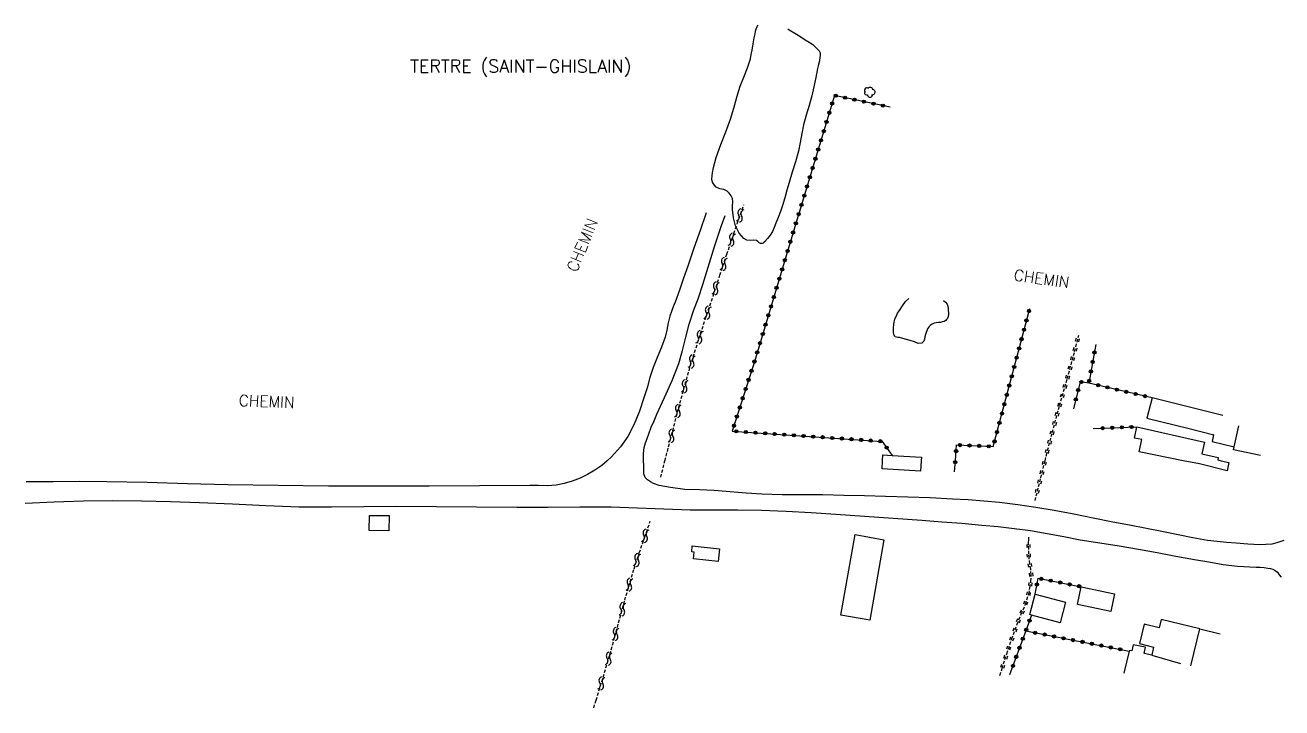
# Model space of a CAD drawing. Header units: millimetres. Extents: x 108000 to 109000, y 127000 to 127777.
# Drawn here: x 108386.2 to 108582, y 127136.5 to 127242.9 of the extents above; entities that cross this region are included whole.
import ezdxf
from ezdxf.enums import TextEntityAlignment as Align

# ---------------------------------------------------------------- set-up
doc = ezdxf.new("R2010")
doc.units = ezdxf.units.MM
doc.linetypes.add('DASHED', pattern=[0.75, 0.5, -0.25])
doc.layers.get('0').update_dxf_attribs({"linetype": 'CONTINUOUS'})
for name, color, linetype in [('W0071', 7, 'CONTINUOUS'), ('W0101', 7, 'CONTINUOUS'), ('W0104', 1, 'CONTINUOUS'), ('W0220', 5, 'DASHED'), ('W0300', 7, 'CONTINUOUS'), ('W0323', 7, 'CONTINUOUS'), ('W0501', 5, 'DASHED'), ('W0515', 5, 'CONTINUOUS'), ('W0980', 7, 'CONTINUOUS'), ('W0989', 7, 'CONTINUOUS')]:
    doc.layers.add(name, color=color, linetype=linetype)
doc.styles.get("Standard").update_dxf_attribs({"font": 'romans.shx', "width": 0.85})

# ---------------------------------------------------------------- blocks, each defined once
blk = doc.blocks.new('T300')
for p, q in [((-0.8, 0.51), (-0.86, 0.34)), ((-0.86, 0.34), (-0.86, 0.17)), ((-0.86, 0.17), (-0.74, 0.06)), ((-0.69, 0.63), (-0.8, 0.51)), ((-0.8, -0.06), (-0.74, 0.06)), ((-0.74, 0.06), (-0.69, 0.11)), ((-0.57, 0.69), (-0.69, 0.63)), ((-0.46, 0.69), (-0.57, 0.69)), ((-0.29, 0.63), (-0.46, 0.69)), ((-0.29, 0.63), (-0.17, 0.74)), ((-0.23, 0.57), (-0.29, 0.63)), ((-0.17, 0.74), (-0.06, 0.8)), ((-0.06, 0.8), (0.06, 0.8)), ((0.06, 0.8), (0.23, 0.74)), ((0.23, 0.74), (0.34, 0.63)), ((0.34, 0.63), (0.4, 0.51)), ((0.46, 0.46), (0.34, 0.46)), ((0.4, 0.51), (0.4, 0.46)), ((0.57, 0.4), (0.46, 0.46)), ((0.57, 0.4), (0.69, 0.29)), ((0.69, 0.29), (0.74, 0.17)), ((0.74, 0.06), (0.69, -0.17)), ((0.74, 0.17), (0.74, 0.06)), ((-0.8, -0.17), (-0.8, -0.06)), ((-0.8, -0.23), (-0.8, -0.17)), ((-0.74, -0.34), (-0.8, -0.23)), ((-0.69, -0.4), (-0.74, -0.34)), ((-0.51, -0.46), (-0.69, -0.4)), ((-0.4, -0.46), (-0.51, -0.46)), ((-0.4, -0.46), (-0.34, -0.46)), ((-0.34, -0.46), (-0.34, -0.4)), ((-0.34, -0.51), (-0.34, -0.46)), ((-0.29, -0.63), (-0.34, -0.51)), ((-0.17, -0.74), (-0.29, -0.63)), ((-0.06, -0.8), (-0.17, -0.74)), ((0.06, -0.8), (-0.06, -0.8)), ((0.17, -0.74), (0.06, -0.8)), ((0.23, -0.69), (0.17, -0.74)), ((0.29, -0.46), (0.23, -0.46)), ((0.29, -0.63), (0.23, -0.69)), ((0.46, -0.4), (0.29, -0.46)), ((0.34, -0.51), (0.29, -0.63)), ((0.34, -0.51), (0.34, -0.46)), ((0.57, -0.34), (0.46, -0.4)), ((0.63, -0.29), (0.57, -0.34)), ((0.69, -0.17), (0.63, -0.29))]:
    blk.add_line(p, q)
blk = doc.blocks.new('t220o')
at = {"color": 0, "linetype": 'Continuous'}
for p, q in [((-0.25, 0.25), (0.25, 0.25)), ((-0.25, -0.25), (0.25, -0.25))]:
    blk.add_line(p, q, dxfattribs=at)
blk = doc.blocks.new('t323o')
at = {"color": 0, "linetype": 'Continuous'}
for radius in [0.25, 0.15]:
    blk.add_circle((0, 0), radius, dxfattribs=at)
blk = doc.blocks.new('t500o')
at = {"color": 0, "linetype": 'Continuous'}
for centre, start, end in [((-0.5, 0.625), 216.8699, 323.1301), ((0.5, -0.125), 36.8699, 143.1301), ((0.5, -0.625), 36.8699, 143.1301), ((-0.5, 0.125), 216.8699, 323.1301)]:
    blk.add_arc(centre, 0.625, start, end, dxfattribs=at)

msp = doc.modelspace()

# ---------------------------------------------------------------- linework, layer by layer
at = {"layer": 'W0071'}
for points in [[(108492.31, 127213.66), (108491.37, 127210.88), (108490.43, 127208.11), (108489.48, 127205.34), (108488.82, 127203.46), (108488.16, 127201.58), (108487.48, 127199.71), (108487.21, 127198.99), (108486.93, 127198.28), (108486.68, 127197.55), (108486.42, 127196.47), (108486.21, 127195.37), (108485.96, 127194.28), (108485.38, 127192.68), (108484.7, 127191.11), (108484.06, 127189.53), (108483.57, 127187.96), (108483.13, 127186.36), (108482.64, 127184.79), (108481.93, 127182.73), (108481.13, 127180.69), (108480.13, 127178.79), (108478.96, 127177.14), (108477.6, 127175.61), (108476.91, 127175)], [(108482.58, 127175), (108482.57, 127175.18), (108482.57, 127176.13), (108482.67, 127177.07), (108482.86, 127177.79), (108483.11, 127178.49), (108483.37, 127179.19), (108483.78, 127180.22), (108484.22, 127181.24), (108484.66, 127182.26), (108485.84, 127184.88), (108487.02, 127187.49), (108488.06, 127190.15), (108488.64, 127192.18), (108489.14, 127194.24), (108489.69, 127196.28), (108490.37, 127198.35), (108491.11, 127200.4), (108491.82, 127202.46), (108492.45, 127204.48), (108493.07, 127206.52), (108493.7, 127208.54), (108494.22, 127210.1), (108494.74, 127211.65), (108495.27, 127213.2)], [(108476.91, 127175), (108476.08, 127174.27), (108475, 127173.51), (108473.86, 127172.84), (108472.67, 127172.27), (108471.46, 127171.8), (108470.2, 127171.43), (108468.93, 127171.18), (108467.58, 127171.09), (108466.21, 127171.12), (108464.84, 127171.15), (108457.01, 127171.1), (108449.17, 127171.05), (108441.34, 127171.04), (108433.49, 127171.06), (108425.64, 127171.12), (108417.79, 127171.23), (108411.51, 127171.39), (108405.22, 127171.59), (108398.94, 127171.72), (108394.74, 127171.74), (108390.55, 127171.73), (108386.35, 127171.72)], [(108582.36, 127162.56), (108581.42, 127162.25), (108581.28, 127162.22), (108580.46, 127162.02), (108578.63, 127161.88), (108576.76, 127161.98), (108574.9, 127162.14), (108573.42, 127162.25), (108571.94, 127162.39), (108570.46, 127162.57), (108568.16, 127162.96), (108565.88, 127163.45), (108563.59, 127163.93), (108560.95, 127164.44), (108558.32, 127164.94), (108555.68, 127165.44), (108552.64, 127166.05), (108549.61, 127166.66), (108546.56, 127167.22), (108543.72, 127167.7), (108540.87, 127168.13), (108538.02, 127168.49), (108535.58, 127168.71), (108533.14, 127168.88), (108530.69, 127169.02), (108527.22, 127169.2), (108523.74, 127169.33), (108520.27, 127169.44), (108517.01, 127169.53), (108513.76, 127169.6), (108510.5, 127169.66), (108507.34, 127169.68), (108504.18, 127169.69), (108501.02, 127169.78), (108498.54, 127169.94), (108496.06, 127170.15), (108493.58, 127170.35), (108491.3, 127170.45), (108489.02, 127170.54), (108486.77, 127170.81), (108485.87, 127170.96), (108484.98, 127171.13), (108484.14, 127171.44), (108483.65, 127171.7), (108483.17, 127172), (108482.82, 127172.38), (108482.64, 127172.94), (108482.62, 127173.58), (108482.62, 127174.23), (108482.58, 127175)], [(108386.2, 127168.41), (108390.74, 127168.57), (108395.28, 127168.74), (108399.82, 127168.82), (108404.33, 127168.77), (108408.84, 127168.64), (108413.35, 127168.49), (108418.53, 127168.27), (108423.71, 127168.01), (108428.89, 127167.84), (108433.94, 127167.82), (108439, 127167.88), (108444.05, 127167.92), (108450.31, 127167.88), (108456.56, 127167.8), (108462.82, 127167.75), (108467.72, 127167.78), (108472.63, 127167.82), (108477.53, 127167.8), (108481.64, 127167.67), (108485.74, 127167.5), (108489.85, 127167.37), (108493.55, 127167.34), (108497.24, 127167.35), (108500.94, 127167.3), (108504.81, 127167.14), (108508.67, 127166.91), (108512.54, 127166.66), (108517.01, 127166.37), (108521.48, 127166.06), (108525.95, 127165.73), (108529.06, 127165.49), (108532.17, 127165.25), (108535.28, 127164.97), (108537.81, 127164.73), (108540.34, 127164.46), (108542.86, 127164.13), (108545.46, 127163.68), (108548.04, 127163.17), (108550.63, 127162.68), (108553.65, 127162.19), (108556.68, 127161.73), (108559.7, 127161.24), (108562.61, 127160.71), (108565.52, 127160.15), (108568.43, 127159.62), (108570.65, 127159.22), (108572.88, 127158.83), (108575.12, 127158.56), (108576.1, 127158.5), (108577.07, 127158.47), (108578.05, 127158.42), (108578.66, 127158.4), (108579.26, 127158.37), (108579.86, 127158.28), (108580.25, 127158.19), (108580.64, 127158.08), (108580.99, 127157.91), (108581.34, 127157.61), (108581.64, 127157.24), (108581.94, 127156.87)]]:
    msp.add_lwpolyline(points, dxfattribs=at)
at = {"layer": 'W0101'}
for points in [[(108578.69, 127175.81), (108574.51, 127176.71), (108574.61, 127177.15), (108575.36, 127180.43)], [(108567.86, 127143.05), (108567.86, 127143.05), (108569.25, 127148.82), (108572.43, 127148.03)]]:
    msp.add_lwpolyline(points, dxfattribs=at)
at = {"layer": 'W0104'}
for points in [[(108572.83, 127182.05), (108561.81, 127184.8), (108561.02, 127181.64), (108567.6, 127180), (108571.42, 127179.05), (108571.41, 127179.02), (108571.16, 127178.01), (108574.61, 127177.15)], [(108566.67, 127175), (108559.79, 127176.37), (108560.23, 127178.29), (108559.1, 127178.51), (108559.46, 127180.29), (108569.96, 127177.9), (108569.57, 127176.05), (108572.13, 127175.48), (108572.05, 127175.12), (108572.58, 127175)], [(108519.82, 127175), (108519.87, 127175.91), (108521.33, 127175.82), (108525.86, 127175.55), (108525.83, 127175)], [(108525.83, 127175), (108525.73, 127173.37), (108519.74, 127173.73), (108519.82, 127175)], [(108572.58, 127175), (108573.76, 127174.73), (108573.5, 127173.41), (108569.18, 127174.5), (108566.67, 127175)], [(108569.25, 127148.82), (108563.21, 127150.26), (108562.9, 127148.97), (108560.57, 127149.53), (108559.85, 127146.5), (108562.06, 127145.97), (108561.76, 127144.7)], [(108561.76, 127144.7), (108560.57, 127144.98), (108560.8, 127145.94), (108558.85, 127146.32), (108558.66, 127145.36), (108558.28, 127145.43), (108558.26, 127145.34), (108557.44, 127141.91)], [(108561.76, 127144.7), (108566.23, 127143.42)]]:
    msp.add_lwpolyline(points, dxfattribs=at)
for points in [[(108439.83, 127164.13), (108439.85, 127166.49), (108442.92, 127166.46), (108442.9, 127164.1)], [(108515.54, 127163.49), (108520.03, 127162.69), (108517.81, 127150.14), (108513.32, 127150.94)], [(108490.17, 127161.72), (108494.42, 127161.26), (108494.21, 127159.28), (108490.37, 127159.7), (108490.48, 127160.75), (108490.07, 127160.79)], [(108543.6, 127154.23), (108548.34, 127152.96), (108547.48, 127149.76), (108543.04, 127150.95), (108542.74, 127151.03)], [(108550.19, 127152.61), (108550.78, 127155.37), (108555.98, 127154.25), (108555.39, 127151.49)]]:
    msp.add_lwpolyline(points, close=True, dxfattribs=at)
at = {"layer": 'W0220'}
for points in [[(108545.14, 127175), (108545.35, 127175.86), (108546.26, 127179.39), (108547.41, 127183.6), (108548.6, 127187.79), (108549.75, 127192), (108550.4, 127194.55)], [(108543.58, 127168.79), (108544.47, 127172.33), (108545.14, 127175)], [(108538.11, 127141.55), (108538.43, 127142.61), (108539.18, 127144.93), (108539.97, 127147.23), (108540.79, 127149.52), (108541.43, 127151.08), (108542.09, 127152.63), (108542.59, 127154.22), (108542.79, 127155.21), (108542.94, 127156.22), (108542.99, 127157.22), (108542.91, 127158.08), (108542.76, 127158.94), (108542.64, 127159.81), (108542.6, 127160.48), (108542.59, 127161.16), (108542.58, 127161.83), (108542.58, 127162.26), (108542.59, 127162.68), (108542.59, 127163.11)]]:
    msp.add_lwpolyline(points, dxfattribs=at)
at = {"layer": 'W0323'}
for points in [[(108521, 127230.1), (108512.34, 127231.93), (108505.99, 127210.93), (108500, 127190.92), (108496.39, 127179.62), (108519.76, 127178.02), (108521.33, 127175.82)], [(108531.16, 127175), (108531.35, 127177.46), (108537.06, 127177.22), (108542.74, 127198.73)], [(108553.06, 127193.1), (108551.95, 127187.11), (108550.63, 127187.3), (108549.56, 127183.11)], [(108561.81, 127184.8), (108551.95, 127187.11)], [(108552.62, 127180.02), (108559.46, 127180.29)], [(108531.03, 127173.28), (108531.16, 127175)], [(108543.6, 127154.23), (108544.05, 127156.68), (108550.78, 127155.37)], [(108543.04, 127150.95), (108542.13, 127148.48), (108539.62, 127141.63)], [(108542.13, 127148.48), (108558.26, 127145.34)]]:
    msp.add_lwpolyline(points, dxfattribs=at)
at = {"layer": 'W0501'}
for points in [[(108485.91, 127175), (108486.74, 127178.2), (108488.23, 127183.98), (108489.85, 127189.73), (108491, 127193.38), (108492.19, 127197.02), (108493.4, 127200.65), (108494.47, 127203.91), (108495.55, 127207.18), (108496.65, 127210.43), (108497.16, 127211.92), (108497.68, 127213.4), (108498.2, 127214.89)], [(108485.25, 127172.42), (108485.91, 127175)], [(108474.8, 127136.48), (108475.18, 127137.69), (108476.92, 127143.38), (108478.3, 127148.31), (108479.64, 127153.26), (108481.09, 127158.17), (108481.91, 127160.65), (108482.77, 127163.13), (108483.62, 127165.6)]]:
    msp.add_lwpolyline(points, dxfattribs=at)
at = {"layer": 'W0515'}
for points in [[(108498.68, 127209.38), (108498.22, 127209.66), (108497.81, 127210.06), (108497.45, 127210.49), (108496.88, 127211.59), (108496.59, 127212.86), (108496.44, 127214.15), (108496.45, 127214.74), (108496.49, 127215.34), (108496.41, 127215.89), (108496.21, 127216.3), (108495.93, 127216.69), (108495.6, 127217.02), (108495.06, 127217.26), (108494.44, 127217.4), (108493.9, 127217.65), (108493.67, 127217.88), (108493.46, 127218.15), (108493.31, 127218.43), (108493.22, 127218.89), (108493.25, 127219.39), (108493.31, 127219.89), (108493.45, 127220.69), (108493.67, 127221.47), (108493.9, 127222.25), (108494.59, 127224.26), (108495.38, 127226.24), (108496.13, 127228.23), (108496.65, 127229.94), (108497.13, 127231.67), (108497.65, 127233.38), (108498.19, 127234.8), (108498.76, 127236.21), (108499.22, 127237.65), (108499.36, 127238.32), (108499.48, 127238.99), (108499.6, 127239.67), (108499.71, 127240.3), (108499.82, 127240.92), (108499.96, 127241.54), (108500.04, 127241.93), (108500.14, 127242.32), (108500.29, 127242.67), (108500.43, 127242.89)], [(108505.04, 127242.29), (108505.28, 127242.16), (108506.14, 127241.66), (108506.69, 127241.32), (108507.24, 127240.96), (108507.78, 127240.59), (108508.36, 127240.22), (108508.93, 127239.85), (108509.44, 127239.41), (108509.69, 127239.15), (108509.93, 127238.87), (108510.07, 127238.56), (108510.09, 127238.35), (108510.08, 127238.13), (108510.06, 127237.91), (108509.98, 127237.32), (108509.84, 127236.73), (108509.7, 127236.14), (108509.41, 127234.71), (108509.12, 127233.28), (108508.8, 127231.86), (108508.38, 127230.36), (108507.92, 127228.86), (108507.51, 127227.36), (108507.23, 127225.98), (108506.99, 127224.6), (108506.71, 127223.22), (108506.26, 127221.58), (108505.75, 127219.96), (108505.25, 127218.34), (108504.91, 127217.16), (108504.58, 127215.97), (108504.22, 127214.8), (108503.91, 127213.86), (108503.57, 127212.92), (108503.2, 127212), (108502.93, 127211.37), (108502.64, 127210.75), (108502.3, 127210.17), (108502.11, 127209.91), (108501.91, 127209.66), (108501.7, 127209.42), (108501.55, 127209.23), (108501.39, 127209.04), (108501.21, 127208.91), (108501.08, 127208.87), (108500.95, 127208.84), (108500.82, 127208.84), (108500.6, 127208.95), (108500.4, 127209.15), (108500.19, 127209.31), (108499.7, 127209.38), (108499.17, 127209.33), (108498.68, 127209.38)], [(108525.93, 127193.33), (108525.39, 127193.26), (108524.77, 127193.51), (108524.14, 127193.76), (108523.57, 127193.9), (108523, 127194.04), (108522.43, 127194.18), (108522.2, 127194.21), (108521.97, 127194.24), (108521.79, 127194.33), (108521.71, 127194.43), (108521.64, 127194.56), (108521.59, 127194.69), (108521.53, 127194.98), (108521.52, 127195.29), (108521.53, 127195.6), (108521.59, 127196.34), (108521.74, 127197.08), (108522.02, 127197.76), (108522.15, 127197.98), (108522.29, 127198.19), (108522.44, 127198.4), (108522.91, 127199.13), (108523.41, 127199.84), (108523.89, 127200.3)], [(108529.31, 127199.99), (108529.63, 127199.71), (108529.87, 127199.38), (108529.97, 127199.07), (108530.02, 127198.74), (108530.05, 127198.41), (108530.08, 127198.04), (108530.08, 127197.67), (108530, 127197.33), (108529.91, 127197.16), (108529.79, 127196.99), (108529.65, 127196.85), (108529.41, 127196.71), (108529.13, 127196.63), (108528.84, 127196.56), (108528.52, 127196.52), (108528.19, 127196.51), (108527.88, 127196.45), (108527.65, 127196.36), (108527.43, 127196.24), (108527.23, 127196.1), (108527.08, 127195.93), (108526.95, 127195.74), (108526.83, 127195.54), (108526.69, 127195.26), (108526.59, 127194.96), (108526.49, 127194.66), (108526.42, 127194.31), (108526.37, 127193.96), (108526.24, 127193.65), (108526.15, 127193.53), (108526.04, 127193.42), (108525.93, 127193.33)]]:
    msp.add_lwpolyline(points, dxfattribs=at)

# ---------------------------------------------------------------- block references
at = {"layer": 'W0220'}
for p, rotation in [((108550.21, 127193.83), 75.75780565958232), ((108549.46, 127190.92), 74.72185244799157), ((108549.84, 127192.37), 75.75780565958232), ((108549.06, 127189.48), 74.72185244799157), ((108548.67, 127188.03), 74.72185244799157), ((108547.85, 127185.14), 74.14494741661488), ((108548.26, 127186.59), 74.14494741661488), ((108547.44, 127183.7), 74.14494741661488), ((108546.65, 127180.81), 74.72185244780727), ((108547.04, 127182.25), 74.72185244780727), ((108546.25, 127179.36), 75.54443362991995), ((108545.88, 127177.91), 75.54443362991995), ((108545.5, 127176.45), 75.54443362991995), ((108544.68, 127173.15), 75.99405572522707), ((108545.04, 127174.61), 75.99405572522707), ((108544.31, 127171.7), 75.88761600615305), ((108543.95, 127170.24), 75.88761600615305), ((108542.58, 127161.71), 90.85509739582106), ((108542.62, 127160.21), 93.41658819123464), ((108542.8, 127158.72), 99.89392067029337), ((108542.87, 127155.74), 81.55247275156374), ((108542.99, 127157.24), 95.3145456700565), ((108542.6, 127154.27), 78.57881372522141), ((108541.59, 127151.45), 66.93538222616854), ((108542.16, 127152.84), 72.5434418662971), ((108541.01, 127150.06), 67.69379494508064), ((108540.48, 127148.66), 70.29864073778157), ((108539.49, 127145.83), 71.04351752332278), ((108539.98, 127147.25), 70.29864073778157), ((108539.01, 127144.41), 72.08523202917112), ((108538.55, 127142.98), 72.08523202917112)]:
    msp.add_blockref('t220o', p, dxfattribs=dict(at, rotation=rotation))
at = {"layer": 'W0300'}
msp.add_blockref('T300', (108517.86, 127232.41), dxfattribs=at)
at = {"layer": 'W0323'}
for p, rotation in [((108512.52, 127231.89), 168.0668515001924), ((108511.96, 127230.67), 253.1756833178617), ((108513.99, 127231.58), 168.0668515001924), ((108515.45, 127231.27), 168.0668515001924), ((108516.92, 127230.96), 168.0668515001924), ((108518.39, 127230.65), 168.0668515001924), ((108519.86, 127230.34), 168.0668515001924), ((108511.09, 127227.8), 253.1756833178617), ((108511.52, 127229.23), 253.1756833178617), ((108510.66, 127226.36), 253.1756833178617), ((108510.22, 127224.93), 253.1756833178617), ((108509.35, 127222.06), 253.1756833178617), ((108509.79, 127223.49), 253.1756833178617), ((108508.92, 127220.62), 253.1756833178617), ((108508.49, 127219.18), 253.1756833178617), ((108507.62, 127216.31), 253.1756833178617), ((108508.05, 127217.75), 253.1756833178617), ((108507.18, 127214.88), 253.1756833178617), ((108506.75, 127213.44), 253.1756833178617), ((108505.88, 127210.57), 253.3349120023087), ((108506.31, 127212), 253.1756833178617), ((108505.45, 127209.13), 253.3349120023087), ((108504.59, 127206.26), 253.3349120023087), ((108505.02, 127207.69), 253.3349120023087), ((108504.16, 127204.82), 253.3349120023087), ((108503.73, 127203.38), 253.3349120023087), ((108502.87, 127200.51), 253.3349120023087), ((108503.3, 127201.95), 253.3349120023087), ((108502.44, 127199.07), 253.3349120023087), ((108502.01, 127197.64), 253.3349120023087), ((108542.24, 127196.87), 75.22106530895016), ((108542.63, 127198.32), 75.22106530895016), ((108501.15, 127194.76), 253.3349120023087), ((108501.58, 127196.2), 253.3349120023087), ((108541.86, 127195.42), 75.22106530895016), ((108500.72, 127193.32), 253.3349120023087), ((108541.48, 127193.96), 75.22106530895016), ((108500.29, 127191.89), 253.3349120023087), ((108540.71, 127191.06), 75.22106530895016), ((108541.09, 127192.51), 75.22106530895016), ((108552.83, 127191.87), 259.5329328864572), ((108499.39, 127189.02), 252.2829292685864), ((108499.85, 127190.45), 252.2829292685864), ((108540.33, 127189.61), 75.22106530895016), ((108552.28, 127188.92), 259.5329328864572), ((108552.56, 127190.4), 259.5329328864572), ((108498.94, 127187.6), 252.2829292685864), ((108539.56, 127186.71), 75.22106530895016), ((108539.95, 127188.16), 75.22106530895016), ((108550.8, 127187.27), 171.8091386233913), ((108552.01, 127187.45), 259.5329328864572), ((108553.41, 127186.77), 166.814553473481), ((108498.02, 127184.74), 252.2829292685864), ((108498.48, 127186.17), 252.2829292685864), ((108539.18, 127185.26), 75.22106530895016), ((108550.3, 127186.02), 255.6745486597718), ((108554.87, 127186.43), 166.814553473481), ((108556.33, 127186.08), 166.814553473481), ((108557.79, 127185.74), 166.814553473481), ((108559.25, 127185.4), 166.814553473481), ((108560.71, 127185.06), 166.814553473481), ((108497.57, 127183.31), 252.2829292685864), ((108538.8, 127183.81), 75.22106530895016), ((108549.93, 127184.56), 255.6745486597718), ((108497.11, 127181.88), 252.2829292685864), ((108538.03, 127180.91), 75.22106530895016), ((108538.42, 127182.36), 75.22106530895016), ((108496.66, 127180.45), 252.2829292685864), ((108497.02, 127179.58), 356.0834225316713), ((108498.51, 127179.47), 356.0834225316713), ((108500.01, 127179.37), 356.0834225316713), ((108501.51, 127179.27), 356.0834225316713), ((108503, 127179.17), 356.0834225316713), ((108504.5, 127179.06), 356.0834225316713), ((108505.99, 127178.96), 356.0834225316713), ((108507.49, 127178.86), 356.0834225316713), ((108537.65, 127179.46), 75.22106530895016), ((108554.12, 127180.08), 2.260501911049992), ((108555.62, 127180.14), 2.260501911049992), ((108557.12, 127180.2), 2.260501911049992), ((108558.62, 127180.26), 2.260501911049992), ((108508.99, 127178.76), 356.0834225316713), ((108510.48, 127178.66), 356.0834225316713), ((108511.98, 127178.55), 356.0834225316713), ((108513.48, 127178.45), 356.0834225316713), ((108514.97, 127178.35), 356.0834225316713), ((108516.47, 127178.25), 356.0834225316713), ((108517.97, 127178.14), 356.0834225316713), ((108519.46, 127178.04), 356.0834225316713), ((108520.46, 127177.04), 305.5130344476233), ((108531.88, 127177.44), 357.5931877524152), ((108533.38, 127177.37), 357.5931877524152), ((108534.88, 127177.31), 357.5931877524152), ((108536.38, 127177.25), 357.5931877524152), ((108537.27, 127178.01), 75.22106530895016), ((108531.28, 127176.5), 85.62979291627173), ((108531.14, 127174.78), 85.61148418427845), ((108543.87, 127155.71), 79.5922886875637), ((108544.55, 127156.58), 348.9850660723518), ((108546.02, 127156.3), 348.9850660723518), ((108547.49, 127156.01), 348.9850660723518), ((108548.97, 127155.72), 348.9850660723518), ((108550.44, 127155.44), 348.9850660723518), ((108542.72, 127150.08), 249.7751405690666), ((108542.2, 127148.67), 249.7751405690666), ((108543.6, 127148.19), 348.9840998557407), ((108545.07, 127147.91), 348.9840998557407), ((108546.55, 127147.62), 348.9840998557407), ((108541.17, 127145.85), 249.8967137287412), ((108541.68, 127147.26), 249.8967137287412), ((108548.02, 127147.33), 348.9840998557407), ((108549.49, 127147.05), 348.9840998557407), ((108550.96, 127146.76), 348.9840998557407), ((108552.44, 127146.47), 348.9840998557407), ((108553.91, 127146.19), 348.9840998557407), ((108555.38, 127145.9), 348.9840998557407), ((108556.85, 127145.61), 348.9840998557407), ((108540.65, 127144.45), 249.8967137287412), ((108540.14, 127143.04), 249.8967137287412)]:
    msp.add_blockref('t323o', p, dxfattribs=dict(at, rotation=rotation))
at = {"layer": 'W0501'}
for p, rotation in [((108497.62, 127213.23), 70.641005824617), ((108496.32, 127209.45), 71.30101719595697), ((108495.05, 127205.66), 71.72289039069763), ((108493.8, 127201.86), 71.82908515827478), ((108492.54, 127198.06), 71.5650511771469), ((108491.29, 127194.26), 71.89623696545756), ((108490.08, 127190.45), 72.51200262397386), ((108488.97, 127186.6), 74.26539470285428), ((108487.91, 127182.75), 75.54469694612088), ((108486.91, 127178.87), 75.54469694612088), ((108482.83, 127163.3), 71.01014572355724), ((108481.54, 127159.52), 71.70378160679208), ((108480.36, 127155.69), 73.54730296813786), ((108479.26, 127151.85), 74.85267210098888), ((108478.21, 127147.99), 74.36206441318913), ((108477.13, 127144.14), 74.36206441318913), ((108475.98, 127140.31), 72.99638632968808)]:
    msp.add_blockref('t500o', p, dxfattribs=dict(at, rotation=rotation))

# ---------------------------------------------------------------- texts
at = {"layer": 'W0980'}
msp.add_text('TERTRE (SAINT-GHISLAIN)', height=2, dxfattribs=at).set_placement((108463.42, 127236.36), align=Align.MIDDLE)
at = {"layer": 'W0989'}
for rotation, p in [(67.4432, (108472.15, 127204.26)), (351.9771, (108540.18, 127203.11)), (357.8506, (108419.46, 127183.53))]:
    msp.add_text('CHEMIN', height=1.75, rotation=rotation, dxfattribs=at).set_placement(p)

doc.saveas('drawing.dxf')
